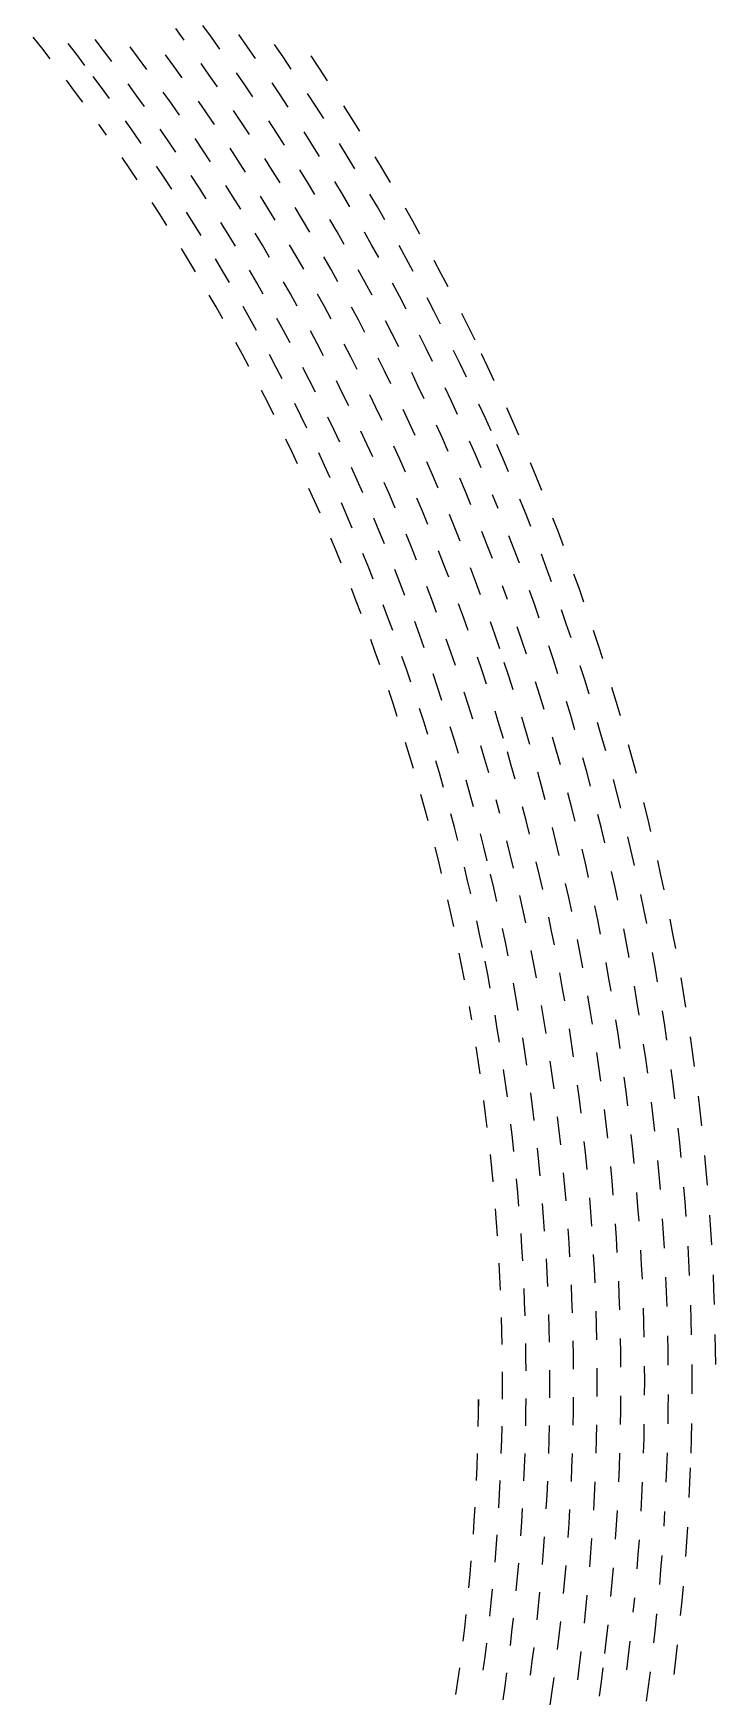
# Model space of a CAD drawing. Header units: metres. Extents: x -298 to 300, y -298 to 299.
# Drawn here: x 213.9 to 300, y -40 to 169.8 of the extents above; entities that cross this region are included whole.
import ezdxf

# ---------------------------------------------------------------- set-up
doc = ezdxf.new("R2010")
doc.units = ezdxf.units.M

msp = doc.modelspace()

# ---------------------------------------------------------------- linework, layer by layer
for p, q in [((232.9608, 168.90965, -692.8203), (231.89262, 170.36815, -692.8203)), ((236.38792, 169.27434, -692.8203), (235.31737, 170.75438, -692.8203)), ((214.96727, 167.92339, -692.8203), (213.90575, 169.26878, -692.8203)), ((216.02037, 166.5714, -692.8203), (214.96727, 167.92339, -692.8203)), ((219.38145, 167.10722, -692.8203), (218.32494, 168.48033, -692.8203)), ((222.75633, 167.60912, -692.8203), (221.69664, 169.0034, -692.8203)), ((227.1986, 166.65459, -692.8203), (226.14476, 168.07689, -692.8203)), ((237.4492, 167.78758, -692.8203), (236.38792, 169.27434, -692.8203)), ((240.8908, 168.09581, -692.8203), (239.82756, 169.60417, -692.8203)), ((241.94456, 166.5808, -692.8203), (240.8908, 168.09581, -692.8203)), ((245.4138, 166.81169, -692.8203), (244.35838, 168.34862, -692.8203)), ((220.42937, 165.72746, -692.8203), (219.38145, 167.10722, -692.8203)), ((223.80736, 166.20811, -692.8203), (222.75633, 167.60912, -692.8203)), ((228.24352, 165.2257, -692.8203), (227.1986, 166.65459, -692.8203)), ((231.65031, 165.61644, -692.8203), (230.60289, 167.06676, -692.8203)), ((236.11009, 164.49431, -692.8203), (235.06956, 165.9727, -692.8203)), ((246.45946, 165.26811, -692.8203), (245.4138, 166.81169, -692.8203)), ((250.00157, 165.35033, -692.8203), (248.9553, 166.91612, -692.8203)), ((219.12846, 162.47594, -692.8203), (218.101, 163.84758, -692.8203)), ((222.49913, 162.94829, -692.8203), (221.46861, 164.34111, -692.8203)), ((232.68864, 164.15953, -692.8203), (231.65031, 165.61644, -692.8203)), ((237.14134, 163.00938, -692.8203), (236.11009, 164.49431, -692.8203)), ((240.57658, 163.28777, -692.8203), (239.5435, 164.7943, -692.8203)), ((251.03795, 163.77794, -692.8203), (250.00157, 165.35033, -692.8203)), ((220.14726, 161.09782, -692.8203), (219.12846, 162.47594, -692.8203)), ((223.52086, 161.54893, -692.8203), (222.49913, 162.94829, -692.8203)), ((226.90733, 161.9658, -692.8203), (225.88286, 163.3864, -692.8203)), ((227.92278, 160.5388, -692.8203), (226.90733, 161.9658, -692.8203)), ((231.3242, 160.89989, -692.8203), (230.30638, 162.34825, -692.8203)), ((241.60014, 161.77477, -692.8203), (240.57658, 163.28777, -692.8203)), ((245.04851, 161.99632, -692.8203), (244.02342, 163.53099, -692.8203)), ((246.06383, 160.45525, -692.8203), (245.04851, 161.99632, -692.8203)), ((249.53813, 160.59837, -692.8203), (248.52171, 162.16142, -692.8203)), ((232.333, 159.44511, -692.8203), (231.3242, 160.89989, -692.8203)), ((235.74852, 159.75005, -692.8203), (234.73778, 161.2263, -692.8203)), ((236.74998, 158.2675, -692.8203), (235.74852, 159.75005, -692.8203)), ((240.17882, 158.5161, -692.8203), (239.1757, 160.02019, -692.8203)), ((250.54472, 159.02898, -692.8203), (249.53813, 160.59837, -692.8203)), ((254.08775, 159.02214, -692.8203), (253.0811, 160.61382, -692.8203)), ((223.1516, 156.9254, -692.8203), (222.15892, 158.3225, -692.8203)), ((226.53307, 157.31285, -692.8203), (225.53783, 158.73119, -692.8203)), ((230.91527, 156.21977, -692.8203), (229.92686, 157.66576, -692.8203)), ((241.17241, 157.00566, -692.8203), (240.17882, 158.5161, -692.8203)), ((244.61363, 157.19756, -692.8203), (243.6187, 158.7296, -692.8203)), ((249.05174, 155.79405, -692.8203), (248.06554, 157.35405, -692.8203)), ((255.08434, 157.42418, -692.8203), (254.08775, 159.02214, -692.8203)), ((227.5194, 155.88817, -692.8203), (226.53307, 157.31285, -692.8203)), ((231.89464, 154.76762, -692.8203), (230.91527, 156.21977, -692.8203)), ((235.30412, 155.04308, -692.8203), (234.32298, 156.51665, -692.8203)), ((239.69823, 153.78233, -692.8203), (238.72484, 155.28355, -692.8203)), ((245.59886, 155.65929, -692.8203), (244.61363, 157.19756, -692.8203)), ((250.02812, 154.22789, -692.8203), (249.05174, 155.79405, -692.8203)), ((253.50523, 154.28313, -692.8203), (252.5283, 155.87126, -692.8203)), ((226.07683, 152.69688, -692.8203), (225.11058, 154.11253, -692.8203)), ((236.27605, 153.56334, -692.8203), (235.30412, 155.04308, -692.8203)), ((240.6621, 152.27495, -692.8203), (239.69823, 153.78233, -692.8203)), ((244.09612, 152.43724, -692.8203), (243.13109, 153.96617, -692.8203)), ((254.47209, 152.68883, -692.8203), (253.50523, 154.28313, -692.8203)), ((258.0138, 152.593, -692.8203), (257.04742, 154.20958, -692.8203)), ((227.03416, 151.27525, -692.8203), (226.07683, 152.69688, -692.8203)), ((230.4243, 151.5775, -692.8203), (229.46501, 153.0205, -692.8203)), ((231.37456, 150.12852, -692.8203), (230.4243, 151.5775, -692.8203)), ((234.77776, 150.37462, -692.8203), (233.82591, 151.84496, -692.8203)), ((245.0515, 150.90227, -692.8203), (244.09612, 152.43724, -692.8203)), ((248.4965, 151.00761, -692.8203), (247.54039, 152.56425, -692.8203)), ((252.89806, 149.4929, -692.8203), (251.95128, 151.07726, -692.8203)), ((258.96997, 150.97044, -692.8203), (258.0138, 152.593, -692.8203)), ((235.72038, 148.89824, -692.8203), (234.77776, 150.37462, -692.8203)), ((239.13573, 149.08781, -692.8203), (238.19188, 150.58568, -692.8203)), ((240.07018, 147.58409, -692.8203), (239.13573, 149.08781, -692.8203)), ((243.49681, 147.7169, -692.8203), (242.56145, 149.24223, -692.8203)), ((249.44286, 149.44499, -692.8203), (248.4965, 151.00761, -692.8203)), ((253.83476, 147.90263, -692.8203), (252.89806, 149.4929, -692.8203)), ((257.3125, 147.86986, -692.8203), (256.3758, 149.48216, -692.8203)), ((229.85228, 146.97441, -692.8203), (228.92192, 148.41393, -692.8203)), ((230.77367, 145.52904, -692.8203), (229.85228, 146.97441, -692.8203)), ((234.1704, 145.74596, -692.8203), (233.24767, 147.21269, -692.8203)), ((244.42259, 146.18578, -692.8203), (243.49681, 147.7169, -692.8203)), ((247.8596, 146.2617, -692.8203), (246.93333, 147.81444, -692.8203)), ((258.239, 146.25175, -692.8203), (257.3125, 147.86986, -692.8203)), ((261.77716, 146.06706, -692.8203), (260.85168, 147.70738, -692.8203)), ((235.08397, 144.27348, -692.8203), (234.1704, 145.74596, -692.8203)), ((238.4923, 144.43394, -692.8203), (237.57768, 145.92784, -692.8203)), ((248.77617, 144.70311, -692.8203), (247.8596, 146.2617, -692.8203)), ((252.22276, 144.72179, -692.8203), (251.30602, 146.30199, -692.8203)), ((262.69232, 144.42088, -692.8203), (261.77716, 146.06706, -692.8203)), ((239.39757, 142.93425, -692.8203), (238.4923, 144.43394, -692.8203)), ((242.81664, 143.03795, -692.8203), (241.91069, 144.55907, -692.8203)), ((243.71306, 141.5111, -692.8203), (242.81664, 143.03795, -692.8203)), ((247.14195, 141.55772, -692.8203), (246.24522, 143.10612, -692.8203)), ((253.12956, 143.13579, -692.8203), (252.22276, 144.72179, -692.8203)), ((256.58496, 143.09679, -692.8203), (255.67827, 144.70451, -692.8203)), ((257.48145, 141.48338, -692.8203), (256.58496, 143.09679, -692.8203)), ((260.95752, 141.36278, -692.8203), (260.06165, 142.99815, -692.8203)), ((233.48302, 141.15855, -692.8203), (232.58904, 142.62108, -692.8203)), ((234.36772, 139.69048, -692.8203), (233.48302, 141.15855, -692.8203)), ((237.7689, 139.82188, -692.8203), (236.88322, 141.31139, -692.8203)), ((248.02904, 140.00377, -692.8203), (247.14195, 141.55772, -692.8203)), ((251.4669, 139.99321, -692.8203), (250.57988, 141.56883, -692.8203)), ((261.8432, 139.72179, -692.8203), (260.95752, 141.36278, -692.8203)), ((265.3755, 139.44823, -692.8203), (264.49158, 141.11143, -692.8203)), ((238.64519, 138.32689, -692.8203), (237.7689, 139.82188, -692.8203)), ((242.05656, 138.40154, -692.8203), (241.17973, 139.91801, -692.8203)), ((252.3441, 138.41203, -692.8203), (251.4669, 139.99321, -692.8203)), ((255.79002, 138.34404, -692.8203), (254.91325, 139.94688, -692.8203)), ((266.24902, 137.77953, -692.8203), (265.3755, 139.44823, -692.8203)), ((236.96654, 135.2531, -692.8203), (236.10954, 136.73766, -692.8203)), ((242.92387, 136.8795, -692.8203), (242.05656, 138.40154, -692.8203)), ((246.34453, 136.8972, -692.8203), (245.47704, 138.44066, -692.8203)), ((247.20232, 135.34825, -692.8203), (246.34453, 136.8972, -692.8203)), ((250.6314, 135.3087, -692.8203), (249.77379, 136.87914, -692.8203)), ((256.65674, 136.7357, -692.8203), (255.79002, 138.34404, -692.8203)), ((260.11005, 136.60979, -692.8203), (259.24408, 138.23985, -692.8203)), ((260.96582, 134.97435, -692.8203), (260.11005, 136.60979, -692.8203)), ((264.43805, 134.7658, -692.8203), (263.5835, 136.4232, -692.8203)), ((237.81413, 133.76317, -692.8203), (236.96654, 135.2531, -692.8203)), ((241.21758, 133.809, -692.8203), (240.36961, 135.32036, -692.8203)), ((251.47911, 133.73277, -692.8203), (250.6314, 135.3087, -692.8203)), ((254.9157, 133.63579, -692.8203), (254.06847, 135.23326, -692.8203)), ((265.28223, 133.10301, -692.8203), (264.43805, 134.7658, -692.8203)), ((268.80652, 132.74083, -692.8203), (267.9646, 134.42577, -692.8203)), ((242.05608, 132.29234, -692.8203), (241.21758, 133.809, -692.8203)), ((245.46825, 132.28123, -692.8203), (244.62975, 133.81932, -692.8203)), ((246.2971, 130.73784, -692.8203), (245.46825, 132.28123, -692.8203)), ((249.71715, 130.66948, -692.8203), (248.88866, 132.23436, -692.8203)), ((255.75285, 132.033, -692.8203), (254.9157, 133.63579, -692.8203)), ((259.1961, 131.8784, -692.8203), (258.3598, 133.50279, -692.8203)), ((269.63788, 131.05064, -692.8203), (268.80652, 132.74083, -692.8203)), ((240.3007, 129.2617, -692.8203), (239.48125, 130.76738, -692.8203)), ((250.53575, 129.09941, -692.8203), (249.71715, 130.66948, -692.8203)), ((253.96275, 128.97362, -692.8203), (253.14482, 130.56523, -692.8203)), ((260.02216, 130.2487, -692.8203), (259.1961, 131.8784, -692.8203)), ((263.4712, 130.036, -692.8203), (262.64642, 131.68736, -692.8203)), ((241.11064, 127.75085, -692.8203), (240.3007, 129.2617, -692.8203)), ((244.5142, 127.71111, -692.8203), (243.70439, 129.24333, -692.8203)), ((254.77068, 127.376884, -692.8203), (253.96275, 128.97362, -692.8203)), ((258.20374, 127.193474, -692.8203), (257.39697, 128.81175, -692.8203)), ((264.28564, 128.3795, -692.8203), (263.4712, 130.036, -692.8203)), ((267.75183, 128.08324, -692.8203), (266.9391, 129.76164, -692.8203)), ((268.55396, 126.39965, -692.8203), (267.75183, 128.08324, -692.8203)), ((271.26868, 127.65472, -692.8203), (270.45862, 129.35521, -692.8203)), ((245.31432, 126.17382, -692.8203), (244.5142, 127.71111, -692.8203)), ((248.7252, 126.076836, -692.8203), (247.92558, 127.63561, -692.8203)), ((249.515, 124.513054, -692.8203), (248.7252, 126.076836, -692.8203)), ((252.9323, 124.358696, -692.8203), (252.14336, 125.94396, -692.8203)), ((259.00043, 125.57006, -692.8203), (258.20374, 127.193474, -692.8203)), ((262.43872, 125.32891, -692.8203), (261.6435, 126.97393, -692.8203)), ((272.06805, 125.94909, -692.8203), (271.26868, 127.65472, -692.8203)), ((243.48338, 123.1881, -692.8203), (242.70201, 124.71398, -692.8203)), ((253.71123, 122.768486, -692.8203), (252.9323, 124.358696, -692.8203)), ((257.13403, 122.55657, -692.8203), (256.35632, 124.16827, -692.8203)), ((263.22357, 123.67895, -692.8203), (262.43872, 125.32891, -692.8203)), ((266.66626, 123.37957, -692.8203), (265.88318, 125.0512, -692.8203)), ((244.25517, 121.65734, -692.8203), (243.48338, 123.1881, -692.8203)), ((247.65666, 121.532036, -692.8203), (246.8856, 123.08416, -692.8203)), ((257.9016, 120.93993, -692.8203), (257.13403, 122.55657, -692.8203)), ((261.32904, 120.67028, -692.8203), (260.5631, 122.308464, -692.8203)), ((267.43884, 121.70306, -692.8203), (266.66626, 123.37957, -692.8203)), ((270.89673, 121.31921, -692.8203), (270.12646, 123.01757, -692.8203)), ((274.40173, 120.80242, -692.8203), (273.63458, 122.52288, -692.8203)), ((248.41795, 119.97503, -692.8203), (247.65666, 121.532036, -692.8203)), ((251.82536, 119.79229, -692.8203), (251.06511, 121.37072, -692.8203)), ((252.57567, 118.2091, -692.8203), (251.82536, 119.79229, -692.8203)), ((262.08472, 119.027336, -692.8203), (261.32904, 120.67028, -692.8203)), ((265.51587, 118.69976, -692.8203), (264.7622, 120.36431, -692.8203)), ((271.6563, 119.61596, -692.8203), (270.89673, 121.31921, -692.8203)), ((275.15796, 119.0772, -692.8203), (274.40173, 120.80242, -692.8203)), ((246.51262, 117.03619, -692.8203), (245.76982, 118.58129, -692.8203)), ((255.98802, 117.968864, -692.8203), (255.23912, 119.57354, -692.8203)), ((256.7268, 116.35955, -692.8203), (255.98802, 117.968864, -692.8203)), ((260.1432, 116.06158, -692.8203), (259.40625, 117.692375, -692.8203)), ((266.25903, 117.03051, -692.8203), (265.51587, 118.69976, -692.8203)), ((269.6931, 116.64471, -692.8203), (268.95227, 118.33556, -692.8203)), ((273.14337, 116.195244, -692.8203), (272.4052, 117.90795, -692.8203)), ((247.24571, 115.48644, -692.8203), (246.51262, 117.03619, -692.8203)), ((250.64305, 115.27563, -692.8203), (249.91118, 116.84673, -692.8203)), ((260.86993, 114.42614, -692.8203), (260.1432, 116.06158, -692.8203)), ((264.28955, 114.070305, -692.8203), (263.56494, 115.72729, -692.8203)), ((270.42334, 114.94921, -692.8203), (269.6931, 116.64471, -692.8203)), ((273.87073, 114.47796, -692.8203), (273.14337, 116.195244, -692.8203)), ((277.36163, 113.873344, -692.8203), (276.63794, 115.6126, -692.8203)), ((251.36497, 113.69994, -692.8203), (250.64305, 115.27563, -692.8203)), ((254.76671, 113.43157, -692.8203), (254.04637, 115.02868, -692.8203)), ((255.47704, 111.82998, -692.8203), (254.76671, 113.43157, -692.8203)), ((265.00366, 112.40887, -692.8203), (264.28955, 114.070305, -692.8203)), ((268.42554, 111.99511, -692.8203), (267.71393, 113.67809, -692.8203)), ((278.07434, 112.12957, -692.8203), (277.36163, 113.873344, -692.8203)), ((249.3864, 110.80984, -692.8203), (248.6826, 112.37316, -692.8203)), ((258.88232, 111.50399, -692.8203), (258.17395, 113.12701, -692.8203)), ((259.58044, 109.87652, -692.8203), (258.88232, 111.50399, -692.8203)), ((269.1266, 110.30764, -692.8203), (268.42554, 111.99511, -692.8203)), ((272.54993, 109.83556, -692.8203), (271.8518, 111.54458, -692.8203)), ((250.08037, 109.24206, -692.8203), (249.3864, 110.80984, -692.8203)), ((253.4713, 108.945915, -692.8203), (252.77916, 110.534996, -692.8203)), ((262.98834, 109.49273, -692.8203), (262.29248, 111.141655, -692.8203)), ((263.6737, 107.8395, -692.8203), (262.98834, 109.49273, -692.8203)), ((275.98804, 109.299, -692.8203), (275.2931, 111.02975, -692.8203)), ((276.67206, 107.563896, -692.8203), (275.98804, 109.299, -692.8203)), ((254.15349, 107.35247, -692.8203), (253.4713, 108.945915, -692.8203)), ((257.5475, 106.99871, -692.8203), (256.86743, 108.61346, -692.8203)), ((258.21735, 105.37966, -692.8203), (257.5475, 106.99871, -692.8203)), ((267.08337, 107.39782, -692.8203), (266.40063, 109.07253, -692.8203)), ((267.75555, 105.718834, -692.8203), (267.08337, 107.39782, -692.8203)), ((280.1466, 106.87176, -692.8203), (279.46686, 108.628716, -692.8203)), ((252.10295, 104.51293, -692.8203), (251.43864, 106.09356, -692.8203)), ((261.61334, 104.96813, -692.8203), (260.94598, 106.60854, -692.8203)), ((262.2704, 103.3236, -692.8203), (261.61334, 104.96813, -692.8203)), ((271.16602, 105.21917, -692.8203), (270.49683, 106.91961, -692.8203)), ((271.82446, 103.51455, -692.8203), (271.16602, 105.21917, -692.8203)), ((274.57983, 104.68261, -692.8203), (273.91394, 106.40453, -692.8203)), ((280.8153, 105.11056, -692.8203), (280.1466, 106.87176, -692.8203)), ((252.75731, 102.928185, -692.8203), (252.10295, 104.51293, -692.8203)), ((256.13977, 102.54684, -692.8203), (255.48778, 104.152885, -692.8203)), ((265.6676, 102.85421, -692.8203), (265.01343, 104.520164, -692.8203)), ((266.31128, 101.1842, -692.8203), (265.6676, 102.85421, -692.8203)), ((275.23486, 102.956535, -692.8203), (274.57983, 104.68261, -692.8203)), ((278.65857, 102.33315, -692.8203), (278.00732, 104.080894, -692.8203)), ((256.78174, 100.9367, -692.8203), (256.13977, 102.54684, -692.8203)), ((260.16577, 100.49767, -692.8203), (259.5265, 102.12908, -692.8203)), ((269.70874, 100.65691, -692.8203), (269.06824, 102.34832, -692.8203)), ((279.29883, 100.58132, -692.8203), (278.65857, 102.33315, -692.8203)), ((282.75488, 99.80212, -692.8203), (282.1195, 101.575676, -692.8203)), ((254.6605, 98.14953, -692.8203), (254.03612, 99.74639, -692.8203)), ((260.7948, 98.862236, -692.8203), (260.16577, 100.49767, -692.8203)), ((264.17944, 98.36547, -692.8203), (263.55347, 100.02215, -692.8203)), ((270.33856, 98.96151, -692.8203), (269.70874, 100.65691, -692.8203)), ((273.73535, 98.37621, -692.8203), (273.10913, 100.09301, -692.8203)), ((277.13464, 97.75402, -692.8203), (276.51227, 99.49218, -692.8203)), ((283.37915, 98.02459, -692.8203), (282.75488, 99.80212, -692.8203)), ((255.27489, 96.54873, -692.8203), (254.6605, 98.14953, -692.8203)), ((258.64673, 96.08245, -692.8203), (258.03528, 97.70443, -692.8203)), ((264.79492, 96.70483, -692.8203), (264.17944, 98.36547, -692.8203)), ((268.17932, 96.1502, -692.8203), (267.56714, 97.832115, -692.8203)), ((277.7461, 96.011955, -692.8203), (277.13464, 97.75402, -692.8203)), ((281.15332, 95.302086, -692.8203), (280.54626, 97.06573, -692.8203)), ((259.24805, 94.4566, -692.8203), (258.64673, 96.08245, -692.8203)), ((262.62, 93.93261, -692.8203), (262.0219, 95.57964, -692.8203)), ((268.78088, 94.46444, -692.8203), (268.17932, 96.1502, -692.8203)), ((272.164, 93.85189, -692.8203), (271.56622, 95.55892, -692.8203)), ((275.5492, 93.20266, -692.8203), (274.95544, 94.93099, -692.8203)), ((281.7494, 93.53466, -692.8203), (281.15332, 95.302086, -692.8203)), ((285.18475, 92.66888, -692.8203), (284.59412, 94.45791, -692.8203)), ((257.0575, 91.72353, -692.8203), (256.4734, 93.335686, -692.8203)), ((263.20776, 92.28185, -692.8203), (262.62, 93.93261, -692.8203)), ((266.57886, 91.700096, -692.8203), (265.99463, 93.37206, -692.8203)), ((272.75104, 92.141106, -692.8203), (272.164, 93.85189, -692.8203)), ((276.13208, 91.470604, -692.8203), (275.5492, 93.20266, -692.8203)), ((279.5147, 90.763084, -692.8203), (278.93616, 92.51641, -692.8203)), ((285.76416, 90.87615, -692.8203), (285.18475, 92.66888, -692.8203)), ((257.63147, 90.10775, -692.8203), (257.0575, 91.72353, -692.8203)), ((260.9906, 89.556816, -692.8203), (260.41998, 91.19372, -692.8203)), ((267.15247, 90.02444, -692.8203), (266.57886, 91.700096, -692.8203)), ((270.52185, 89.38488, -692.8203), (269.95215, 91.08172, -692.8203)), ((273.89282, 88.70861, -692.8203), (273.32733, 90.42666, -692.8203)), ((280.0822, 89.00616, -692.8203), (279.5147, 90.763084, -692.8203)), ((261.55084, 87.91631, -692.8203), (260.9906, 89.556816, -692.8203)), ((264.90857, 87.3077, -692.8203), (264.35205, 88.96929, -692.8203)), ((271.0808, 87.68447, -692.8203), (270.52185, 89.38488, -692.8203)), ((274.44757, 86.98702, -692.8203), (273.89282, 88.70861, -692.8203)), ((283.4707, 88.21029, -692.8203), (282.90808, 89.9887, -692.8203)), ((284.02216, 86.42837, -692.8203), (283.4707, 88.21029, -692.8203)), ((259.29236, 85.23907, -692.8203), (258.7489, 86.86544, -692.8203)), ((265.45465, 85.6426, -692.8203), (264.90857, 87.3077, -692.8203)), ((268.81006, 84.97625, -692.8203), (268.26813, 86.66247, -692.8203)), ((277.81543, 86.25286, -692.8203), (277.26526, 87.99563, -692.8203)), ((278.3546, 84.506645, -692.8203), (277.81543, 86.25286, -692.8203)), ((287.4347, 85.476555, -692.8203), (286.88916, 87.27993, -692.8203)), ((259.82556, 83.60931, -692.8203), (259.29236, 85.23907, -692.8203)), ((263.16974, 82.97405, -692.8203), (262.6405, 84.62487, -692.8203)), ((269.34143, 83.286644, -692.8203), (268.81006, 84.97625, -692.8203)), ((272.69373, 82.56255, -692.8203), (272.16687, 84.27325, -692.8203)), ((281.71838, 83.71429, -692.8203), (281.18408, 85.48165, -692.8203)), ((287.96887, 83.66976, -692.8203), (287.4347, 85.476555, -692.8203)), ((263.68866, 81.31994, -692.8203), (263.16974, 82.97405, -692.8203)), ((267.03003, 80.62707, -692.8203), (266.51538, 82.30221, -692.8203)), ((273.20984, 80.848564, -692.8203), (272.69373, 82.56255, -692.8203)), ((276.0467, 81.80172, -692.8203), (275.52454, 83.5335, -692.8203)), ((282.24158, 81.943535, -692.8203), (281.71838, 83.71429, -692.8203)), ((285.60925, 81.06219, -692.8203), (285.09143, 82.85424, -692.8203)), ((261.3636, 78.70022, -692.8203), (260.8612, 80.339806, -692.8203)), ((267.53418, 78.94869, -692.8203), (267.03003, 80.62707, -692.8203)), ((270.87183, 78.19817, -692.8203), (270.3723, 79.897545, -692.8203)), ((276.55798, 80.06667, -692.8203), (276.0467, 81.80172, -692.8203)), ((279.90637, 79.24804, -692.8203), (279.40015, 81.00414, -692.8203)), ((286.11572, 79.2669, -692.8203), (285.60925, 81.06219, -692.8203)), ((289.5033, 78.22967, -692.8203), (289.00317, 80.04626, -692.8203)), ((261.8557, 77.05749, -692.8203), (261.3636, 78.70022, -692.8203)), ((265.18292, 76.33834, -692.8203), (264.69525, 78.00201, -692.8203)), ((271.3606, 76.49566, -692.8203), (270.87183, 78.19817, -692.8203)), ((274.20984, 77.41094, -692.8203), (273.7152, 79.13134, -692.8203)), ((280.4015, 77.48873, -692.8203), (279.90637, 79.24804, -692.8203)), ((283.7444, 76.61202, -692.8203), (283.25464, 78.39236, -692.8203)), ((289.99188, 76.409966, -692.8203), (289.5033, 78.22967, -692.8203)), ((265.66016, 74.67162, -692.8203), (265.18292, 76.33834, -692.8203)), ((268.98303, 73.89495, -692.8203), (268.51068, 75.58257, -692.8203)), ((274.6936, 75.68749, -692.8203), (274.20984, 77.41094, -692.8203)), ((278.02637, 74.84258, -692.8203), (277.54785, 76.58703, -692.8203)), ((284.2229, 74.828636, -692.8203), (283.7444, 76.61202, -692.8203)), ((287.5675, 73.86233, -692.8203), (287.09485, 75.66689, -692.8203)), ((263.27002, 72.11108, -692.8203), (262.8089, 73.76287, -692.8203)), ((269.44482, 72.20434, -692.8203), (268.98303, 73.89495, -692.8203)), ((278.49396, 73.095146, -692.8203), (278.02637, 74.84258, -692.8203)), ((281.82068, 72.19259, -692.8203), (281.3587, 73.96093, -692.8203)), ((288.02875, 72.0548, -692.8203), (287.5675, 73.86233, -692.8203)), ((263.7207, 70.45641, -692.8203), (263.27002, 72.11108, -692.8203)), ((272.76257, 71.37014, -692.8203), (272.30597, 73.0816, -692.8203)), ((276.07983, 70.49923, -692.8203), (275.6286, 72.23156, -692.8203)), ((282.27155, 70.42132, -692.8203), (281.82068, 72.19259, -692.8203)), ((291.38916, 70.93279, -692.8203), (290.9348, 72.76144, -692.8203)), ((267.0288, 69.65383, -692.8203), (266.58307, 71.32931, -692.8203)), ((267.464, 67.97558, -692.8203), (267.0288, 69.65383, -692.8203)), ((276.52014, 68.76409, -692.8203), (276.07983, 70.49923, -692.8203)), ((279.8307, 67.835625, -692.8203), (279.39612, 69.591606, -692.8203)), ((285.5913, 69.46081, -692.8203), (285.14642, 71.25298, -692.8203)), ((286.0249, 67.665886, -692.8203), (285.5913, 69.46081, -692.8203)), ((291.8319, 69.10131, -692.8203), (291.38916, 70.93279, -692.8203)), ((265.01025, 65.47582, -692.8203), (264.59082, 67.138725, -692.8203)), ((270.76636, 67.11556, -692.8203), (270.33655, 68.81463, -692.8203)), ((274.0678, 66.218925, -692.8203), (273.64355, 67.93871, -692.8203)), ((280.25415, 66.07693, -692.8203), (279.8307, 67.835625, -692.8203)), ((289.34424, 66.61523, -692.8203), (288.9171, 68.431175, -692.8203)), ((265.41925, 63.81029, -692.8203), (265.01025, 65.47582, -692.8203)), ((271.18555, 65.41384, -692.8203), (270.76636, 67.11556, -692.8203)), ((274.48132, 64.49645, -692.8203), (274.0678, 66.218925, -692.8203)), ((277.77557, 63.542377, -692.8203), (277.36804, 65.285576, -692.8203)), ((283.55725, 65.090965, -692.8203), (283.13977, 66.870445, -692.8203)), ((283.96338, 63.308857, -692.8203), (283.55725, 65.090965, -692.8203)), ((289.76, 64.79659, -692.8203), (289.34424, 66.61523, -692.8203)), ((293.09106, 63.590565, -692.8203), (292.68286, 65.43011, -692.8203)), ((268.70618, 62.924763, -692.8203), (268.30267, 64.610985, -692.8203)), ((271.99176, 62.002613, -692.8203), (271.594, 63.709522, -692.8203)), ((278.17218, 61.79665, -692.8203), (277.77557, 63.542377, -692.8203)), ((287.25806, 62.265186, -692.8203), (286.85828, 64.068016, -692.8203)), ((293.48767, 61.748432, -692.8203), (293.09106, 63.590565, -692.8203)), ((269.09906, 61.236042, -692.8203), (268.70618, 62.924763, -692.8203)), ((272.37878, 60.293232, -692.8203), (271.99176, 62.002613, -692.8203)), ((275.65674, 59.31383, -692.8203), (275.27576, 61.043842, -692.8203)), ((281.45837, 60.785236, -692.8203), (281.06805, 62.551655, -692.8203)), ((287.64636, 60.459858, -692.8203), (287.25806, 62.265186, -692.8203)), ((290.93848, 59.32546, -692.8203), (290.55707, 61.15166, -692.8203)), ((266.5833, 58.798664, -692.8203), (266.2058, 60.471638, -692.8203)), ((266.95032, 57.12331, -692.8203), (266.5833, 58.798664, -692.8203)), ((276.0268, 57.58144, -692.8203), (275.65674, 59.31383, -692.8203)), ((281.8376, 59.016376, -692.8203), (281.45837, 60.785236, -692.8203)), ((285.11475, 57.94765, -692.8203), (284.7422, 59.73714, -692.8203)), ((291.30835, 57.496906, -692.8203), (290.93848, 59.32546, -692.8203)), ((270.214, 56.155384, -692.8203), (269.85297, 57.851276, -692.8203)), ((273.4754, 55.150898, -692.8203), (273.1206, 56.8673, -692.8203)), ((279.29602, 56.54485, -692.8203), (278.93243, 58.29781, -692.8203)), ((285.47607, 56.15584, -692.8203), (285.11475, 57.94765, -692.8203)), ((288.7434, 55.02962, -692.8203), (288.38916, 56.842, -692.8203)), ((294.60803, 56.20757, -692.8203), (294.24622, 58.056873, -692.8203)), ((270.56433, 54.457233, -692.8203), (270.214, 56.155384, -692.8203)), ((273.81934, 53.43224, -692.8203), (273.4754, 55.150898, -692.8203)), ((279.64868, 54.7896, -692.8203), (279.29602, 56.54485, -692.8203)), ((282.90845, 53.69588, -692.8203), (282.56262, 55.471607, -692.8203)), ((289.08636, 53.215015, -692.8203), (288.7434, 55.02962, -692.8203)), ((294.95825, 54.356007, -692.8203), (294.60803, 56.20757, -692.8203)), ((267.98816, 52.08376, -692.8203), (267.65277, 53.765797, -692.8203)), ((271.23303, 51.054462, -692.8203), (270.90405, 52.756916, -692.8203)), ((277.07166, 52.370716, -692.8203), (276.73425, 54.10982, -692.8203)), ((283.2431, 51.917957, -692.8203), (282.90845, 53.69588, -692.8203)), ((286.49243, 50.76717, -692.8203), (286.16492, 52.56554, -692.8203)), ((292.34894, 51.99764, -692.8203), (292.01355, 53.832935, -692.8203)), ((268.313, 50.399647, -692.8203), (267.98816, 52.08376, -692.8203)), ((271.55127, 49.349964, -692.8203), (271.23303, 51.054462, -692.8203)), ((277.39807, 50.629505, -692.8203), (277.07166, 52.370716, -692.8203)), ((280.64026, 49.511005, -692.8203), (280.3208, 51.272633, -692.8203)), ((286.8086, 48.966755, -692.8203), (286.49243, 50.76717, -692.8203)), ((292.6728, 50.160297, -692.8203), (292.34894, 51.99764, -692.8203)), ((295.9391, 48.7885, -692.8203), (295.62378, 50.64638, -692.8203)), ((274.78644, 48.263752, -692.8203), (274.4749, 49.988605, -692.8203)), ((275.08716, 46.536945, -692.8203), (274.78644, 48.263752, -692.8203)), ((280.94873, 47.747395, -692.8203), (280.64026, 49.511005, -692.8203)), ((284.17993, 46.57201, -692.8203), (283.8789, 48.355976, -692.8203)), ((290.04663, 47.758717, -692.8203), (289.73798, 49.579517, -692.8203)), ((296.24268, 46.92864, -692.8203), (295.9391, 48.7885, -692.8203)), ((269.22388, 45.335407, -692.8203), (268.93085, 47.02538, -692.8203)), ((278.3117, 45.39394, -692.8203), (278.01813, 47.14104, -692.8203)), ((284.46985, 44.786182, -692.8203), (284.17993, 46.57201, -692.8203)), ((290.34387, 45.936024, -692.8203), (290.04663, 47.758717, -692.8203)), ((293.57495, 44.636402, -692.8203), (293.28577, 46.479603, -692.8203)), ((272.44183, 44.22481, -692.8203), (272.1557, 45.935047, -692.8203)), ((272.71716, 42.512745, -692.8203), (272.44183, 44.22481, -692.8203)), ((278.5943, 43.645008, -692.8203), (278.3117, 45.39394, -692.8203)), ((281.80737, 42.4453, -692.8203), (281.53223, 44.214466, -692.8203)), ((287.6892, 43.554035, -692.8203), (287.40704, 45.360126, -692.8203)), ((293.85254, 42.79143, -692.8203), (293.57495, 44.636402, -692.8203)), ((275.92407, 41.34554, -692.8203), (275.65594, 43.077778, -692.8203)), ((282.0714, 40.674427, -692.8203), (281.80737, 42.4453, -692.8203)), ((287.96008, 41.746174, -692.8203), (287.6892, 43.554035, -692.8203)), ((291.16675, 40.45708, -692.8203), (290.90393, 42.285114, -692.8203)), ((297.08325, 41.338, -692.8203), (296.81476, 43.203327, -692.8203)), ((270.03918, 40.25472, -692.8203), (269.77808, 41.95, -692.8203)), ((270.28967, 38.55782, -692.8203), (270.03918, 40.25472, -692.8203)), ((276.18127, 39.611652, -692.8203), (275.92407, 41.34554, -692.8203)), ((279.3761, 38.387928, -692.8203), (279.12653, 40.141926, -692.8203)), ((285.2721, 39.41817, -692.8203), (285.01593, 41.209187, -692.8203)), ((291.4181, 38.6274, -692.8203), (291.16675, 40.45708, -692.8203)), ((297.34003, 39.471058, -692.8203), (297.08325, 41.338, -692.8203)), ((273.47876, 37.366627, -692.8203), (273.23566, 39.083607, -692.8203)), ((279.6147, 36.632343, -692.8203), (279.3761, 38.387928, -692.8203)), ((285.5171, 37.625538, -692.8203), (285.2721, 39.41817, -692.8203)), ((288.70447, 36.312794, -692.8203), (288.4677, 38.125477, -692.8203)), ((294.6156, 37.246387, -692.8203), (294.3728, 39.096333, -692.8203)), ((273.71094, 35.64815, -692.8203), (273.47876, 37.366627, -692.8203)), ((276.88745, 34.400623, -692.8203), (276.66296, 36.13912, -692.8203)), ((282.79663, 35.352222, -692.8203), (282.56604, 37.127827, -692.8203)), ((288.9298, 34.498646, -692.8203), (288.70447, 36.312794, -692.8203)), ((294.84668, 35.394917, -692.8203), (294.6156, 37.246387, -692.8203)), ((298.03992, 33.86083, -692.8203), (297.81836, 35.73238, -692.8203)), ((270.9771, 33.458027, -692.8203), (270.75867, 35.159412, -692.8203)), ((277.10107, 32.660755, -692.8203), (276.88745, 34.400623, -692.8203)), ((283.0161, 33.575214, -692.8203), (282.79663, 35.352222, -692.8203)), ((286.1842, 32.23882, -692.8203), (285.97314, 34.035816, -692.8203)), ((292.1031, 33.129322, -692.8203), (291.8863, 34.96346, -692.8203)), ((298.2497, 31.987936, -692.8203), (298.03992, 33.86083, -692.8203)), ((271.18488, 31.7553, -692.8203), (270.9771, 33.458027, -692.8203)), ((274.34296, 30.484274, -692.8203), (274.14313, 32.206898, -692.8203)), ((280.26416, 31.357046, -692.8203), (280.05872, 33.11687, -692.8203)), ((286.38403, 30.440542, -692.8203), (286.1842, 32.23882, -692.8203)), ((292.30835, 31.293814, -692.8203), (292.1031, 33.129322, -692.8203)), ((295.4702, 29.832235, -692.8203), (295.27405, 31.687796, -692.8203)), ((274.53198, 28.760427, -692.8203), (274.34296, 30.484274, -692.8203)), ((280.45856, 29.595968, -692.8203), (280.26416, 31.357046, -692.8203)), ((283.6073, 28.236227, -692.8203), (283.4214, 30.017141, -692.8203)), ((289.53748, 29.048056, -692.8203), (289.3463, 30.866201, -692.8203)), ((295.65472, 27.975485, -692.8203), (295.4702, 29.832235, -692.8203)), ((271.7439, 26.639608, -692.8203), (271.5683, 28.345999, -692.8203)), ((277.67615, 27.433432, -692.8203), (277.49542, 29.177084, -692.8203)), ((277.84595, 25.68865, -692.8203), (277.67615, 27.433432, -692.8203)), ((283.78204, 26.454184, -692.8203), (283.6073, 28.236227, -692.8203)), ((289.71716, 27.22872, -692.8203), (289.53748, 29.048056, -692.8203)), ((292.85498, 25.78002, -692.8203), (292.68433, 27.6191, -692.8203)), ((298.80835, 26.361685, -692.8203), (298.6339, 28.238272, -692.8203)), ((271.9088, 24.93212, -692.8203), (271.7439, 26.639608, -692.8203)), ((275.03406, 23.582083, -692.8203), (274.87756, 25.309256, -692.8203)), ((280.97534, 24.305807, -692.8203), (280.81415, 26.070272, -692.8203)), ((286.91565, 25.038534, -692.8203), (286.74976, 26.840322, -692.8203)), ((293.01416, 23.93987, -692.8203), (292.85498, 25.78002, -692.8203)), ((298.97107, 24.484, -692.8203), (298.80835, 26.361685, -692.8203)), ((275.1797, 21.853933, -692.8203), (275.03406, 23.582083, -692.8203)), ((281.12537, 22.540335, -692.8203), (280.97534, 24.305807, -692.8203)), ((287.0702, 23.235739, -692.8203), (286.91565, 25.038534, -692.8203)), ((290.18762, 21.764364, -692.8203), (290.04224, 23.586813, -692.8203)), ((296.1383, 22.398672, -692.8203), (295.98877, 24.258627, -692.8203)), ((272.33923, 19.803762, -692.8203), (272.20654, 21.51412, -692.8203)), ((278.28955, 20.448294, -692.8203), (278.15265, 22.196005, -692.8203)), ((284.239, 21.101797, -692.8203), (284.0979, 22.886892, -692.8203)), ((284.3689, 19.315847, -692.8203), (284.239, 21.101797, -692.8203)), ((290.3216, 19.94103, -692.8203), (290.18762, 21.764364, -692.8203)), ((296.27606, 20.537802, -692.8203), (296.1383, 22.398672, -692.8203)), ((272.46118, 18.092611, -692.8203), (272.33923, 19.803762, -692.8203)), ((278.4154, 18.699697, -692.8203), (278.28955, 20.448294, -692.8203)), ((281.50903, 17.238607, -692.8203), (281.3922, 19.006643, -692.8203)), ((287.46588, 17.821829, -692.8203), (287.34534, 19.62731, -692.8203)), ((293.422, 18.41384, -692.8203), (293.2976, 20.256704, -692.8203)), ((299.38818, 18.845266, -692.8203), (299.26093, 20.725729, -692.8203)), ((275.5515, 16.664389, -692.8203), (275.43842, 18.39504, -692.8203)), ((281.61475, 15.469839, -692.8203), (281.50903, 17.238607, -692.8203)), ((287.57513, 16.015646, -692.8203), (287.46588, 17.821829, -692.8203)), ((293.53485, 16.570211, -692.8203), (293.422, 18.41384, -692.8203)), ((296.61932, 14.950369, -692.8203), (296.5166, 16.813559, -692.8203)), ((299.5036, 16.96404, -692.8203), (299.38818, 18.845266, -692.8203)), ((275.6537, 14.933065, -692.8203), (275.5515, 16.664389, -692.8203)), ((278.72717, 13.449636, -692.8203), (278.63428, 15.200308, -692.8203)), ((284.69116, 13.953451, -692.8203), (284.59497, 15.741598, -692.8203)), ((290.6546, 14.46633, -692.8203), (290.55505, 16.291922, -692.8203)), ((296.71033, 13.086538, -692.8203), (296.61932, 14.950369, -692.8203)), ((272.76257, 12.954855, -692.8203), (272.67285, 14.668081, -692.8203)), ((272.8415, 11.241079, -692.8203), (272.76257, 12.954855, -692.8203)), ((278.80908, 11.698385, -692.8203), (278.72717, 13.449636, -692.8203)), ((284.77618, 12.164724, -692.8203), (284.69116, 13.953451, -692.8203)), ((290.74268, 12.640127, -692.8203), (290.6546, 14.46633, -692.8203)), ((293.80383, 11.035452, -692.8203), (293.72577, 12.880941, -692.8203)), ((299.77893, 11.316366, -692.8203), (299.69897, 13.199514, -692.8203)), ((275.8949, 9.735586, -692.8203), (275.82538, 11.468588, -692.8203)), ((281.865, 10.159933, -692.8203), (281.79272, 11.93041, -692.8203)), ((287.83466, 10.593313, -692.8203), (287.75952, 12.401297, -692.8203)), ((287.89844, 8.784842, -692.8203), (287.83466, 10.593313, -692.8203)), ((293.87024, 9.189505, -692.8203), (293.80383, 11.035452, -692.8203)), ((299.84705, 9.43276, -692.8203), (299.77893, 11.316366, -692.8203)), ((275.95355, 8.002157, -692.8203), (275.8949, 9.735586, -692.8203)), ((281.92627, 8.388967, -692.8203), (281.865, 10.159933, -692.8203)), ((284.96362, 6.795706, -692.8203), (284.9124, 8.585775, -692.8203)), ((290.9381, 7.15859, -692.8203), (290.8844, 8.986166, -692.8203)), ((296.9131, 7.491995, -692.8203), (296.85718, 9.35729, -692.8203)), ((273.01367, 6.097158, -692.8203), (272.96704, 7.812155, -692.8203)), ((278.9889, 6.441885, -692.8203), (278.93994, 8.194448, -692.8203)), ((279.02673, 4.689047, -692.8203), (278.9889, 6.441885, -692.8203)), ((285.00366, 5.005331, -692.8203), (284.96362, 6.795706, -692.8203)), ((290.98022, 5.330648, -692.8203), (290.9381, 7.15859, -692.8203)), ((296.9572, 5.626394, -692.8203), (296.9131, 7.491995, -692.8203)), ((273.04956, 4.381857, -692.8203), (273.01367, 6.097158, -692.8203)), ((276.06415, 2.800039, -692.8203), (276.0382, 4.534323, -692.8203)), ((282.0431, 3.07424, -692.8203), (282.01526, 4.84606, -692.8203)), ((288.02173, 3.357473, -692.8203), (287.99194, 5.166861, -692.8203)), ((294.00006, 3.649496, -692.8203), (293.96838, 5.49645, -692.8203)), ((299.98035, 3.779745, -692.8203), (299.94775, 5.664358, -692.8203)), ((276.07922, 1.065603, -692.8203), (276.06415, 2.800039, -692.8203)), ((282.0597, 1.302236, -692.8203), (282.0431, 3.07424, -692.8203)), ((288.04004, 1.547903, -692.8203), (288.02173, 3.357473, -692.8203)), ((294.02014, 1.802389, -692.8203), (294.00006, 3.649496, -692.8203)), ((300.0011, 1.894918, -692.8203), (299.98035, 3.779745, -692.8203)), ((273.0924, -0.764994, -692.8203), (273.08887, 0.950704, -692.8203)), ((279.07434, -0.570505, -692.8203), (279.06946, 1.182791, -692.8203)), ((285.05615, -0.366923, -692.8203), (285.04993, 1.42394, -692.8203)), ((291.03778, -0.154307, -692.8203), (291.0301, 1.674154, -692.8203)), ((297.0193, 0.028311, -692.8203), (297.0103, 1.894491, -692.8203)), ((297.01648, -1.83787, -692.8203), (297.0193, 0.028311, -692.8203)), ((273.08514, -2.480723, -692.8203), (273.0924, -0.764994, -692.8203)), ((279.06818, -2.323801, -692.8203), (279.07434, -0.570505, -692.8203)), ((285.05115, -2.157816, -692.8203), (285.05615, -0.366923, -692.8203)), ((288.02686, -3.881083, -692.8203), (288.0426, -2.071421, -692.8203)), ((291.03406, -1.982767, -692.8203), (291.03778, -0.154307, -692.8203)), ((294.01062, -3.739359, -692.8203), (294.0254, -1.89213, -692.8203)), ((270.07513, -4.252665, -692.8203), (270.09363, -2.555796, -692.8203)), ((270.08514, -4.242664, -692.8203), (270.10364, -2.545796, -692.8203)), ((276.03052, -5.872202, -692.8203), (276.05908, -4.137857, -692.8203)), ((276.05908, -4.137857, -692.8203), (276.07666, -2.403391, -692.8203)), ((282.01514, -5.785929, -692.8203), (282.04297, -4.013987, -692.8203)), ((282.04297, -4.013987, -692.8203), (282.0597, -2.241953, -692.8203)), ((287.99963, -5.690592, -692.8203), (288.02686, -3.881083, -692.8203)), ((293.98425, -5.586466, -692.8203), (294.01062, -3.739359, -692.8203)), ((270.04602, -5.949411, -692.8203), (270.07513, -4.252665, -692.8203)), ((272.99866, -7.627268, -692.8203), (273.03827, -5.911936, -692.8203)), ((278.98364, -7.583139, -692.8203), (279.02283, -5.83021, -692.8203)), ((284.96863, -7.529947, -692.8203), (285.0074, -5.739389, -692.8203)), ((290.95374, -7.467661, -692.8203), (290.99194, -5.639536, -692.8203)), ((296.93787, -7.435984, -692.8203), (296.97583, -5.570108, -692.8203)), ((272.94824, -9.342356, -692.8203), (272.99866, -7.627268, -692.8203)), ((278.93335, -9.335825, -692.8203), (278.98364, -7.583139, -692.8203)), ((284.91858, -9.3202, -692.8203), (284.96863, -7.529947, -692.8203)), ((290.904, -9.295542, -692.8203), (290.95374, -7.467661, -692.8203)), ((296.88824, -9.301584, -692.8203), (296.93787, -7.435984, -692.8203)), ((269.89465, -11.038156, -692.8203), (269.9558, -9.342203, -692.8203)), ((275.87964, -11.07374, -692.8203), (275.9408, -9.340219, -692.8203)), ((281.86475, -11.10029, -692.8203), (281.92603, -9.329142, -692.8203)), ((287.85004, -11.117746, -692.8203), (287.91125, -9.309, -692.8203)), ((293.83557, -11.126444, -692.8203), (293.89673, -9.2801, -692.8203)), ((269.82294, -12.733713, -692.8203), (269.89465, -11.038156, -692.8203)), ((275.8075, -12.806894, -692.8203), (275.87964, -11.07374, -692.8203)), ((281.79236, -12.871042, -692.8203), (281.86475, -11.10029, -692.8203)), ((287.77747, -12.926096, -692.8203), (287.85004, -11.117746, -692.8203)), ((293.76276, -12.972391, -692.8203), (293.83557, -11.126444, -692.8203)), ((296.75378, -13.031748, -692.8203), (296.8269, -11.16688, -692.8203)), ((272.63904, -16.198648, -692.8203), (272.73248, -14.4853, -692.8203)), ((272.73248, -14.4853, -692.8203), (272.8152, -12.771433, -692.8203)), ((278.62244, -16.342508, -692.8203), (278.71667, -14.591562, -692.8203)), ((278.71667, -14.591562, -692.8203), (278.79993, -12.840097, -692.8203)), ((284.7011, -14.688761, -692.8203), (284.78485, -12.899698, -692.8203)), ((290.6859, -14.776926, -692.8203), (290.77008, -12.950235, -692.8203)), ((296.66895, -14.896158, -692.8203), (296.75378, -13.031748, -692.8203)), ((269.54382, -17.81727, -692.8203), (269.64746, -16.123331, -692.8203)), ((275.52588, -18.003244, -692.8203), (275.6306, -16.271708, -692.8203)), ((281.50848, -18.180155, -692.8203), (281.61426, -16.41105, -692.8203)), ((284.60614, -16.477304, -692.8203), (284.7011, -14.688761, -692.8203)), ((287.49146, -18.348032, -692.8203), (287.59814, -16.5413, -692.8203)), ((290.5902, -16.603037, -692.8203), (290.6859, -14.776926, -692.8203)), ((293.47485, -18.50709, -692.8203), (293.5824, -16.66279, -692.8203)), ((269.42944, -19.510569, -692.8203), (269.54382, -17.81727, -692.8203)), ((275.41028, -19.73411, -692.8203), (275.52588, -18.003244, -692.8203)), ((281.3916, -19.948587, -692.8203), (281.50848, -18.180155, -692.8203)), ((287.3734, -20.154032, -692.8203), (287.49146, -18.348032, -692.8203)), ((296.34424, -20.485788, -692.8203), (296.46423, -18.62324, -692.8203)), ((272.29407, -21.334787, -692.8203), (272.4198, -19.623453, -692.8203)), ((278.27368, -21.59138, -692.8203), (278.40088, -19.842478, -692.8203)), ((284.25378, -21.838938, -692.8203), (284.38245, -20.052439, -692.8203)), ((290.2345, -22.077433, -692.8203), (290.3645, -20.253366, -692.8203)), ((296.2126, -22.347544, -692.8203), (296.34424, -20.485788, -692.8203)), ((269.02258, -24.585733, -692.8203), (269.16882, -22.894846, -692.8203)), ((272.15753, -23.045328, -692.8203), (272.29407, -21.334787, -692.8203)), ((278.13544, -23.339487, -692.8203), (278.27368, -21.59138, -692.8203)), ((284.1139, -23.624582, -692.8203), (284.25378, -21.838938, -692.8203)), ((290.09296, -23.900644, -692.8203), (290.2345, -22.077433, -692.8203)), ((293.08264, -24.035563, -692.8203), (293.22498, -22.193552, -692.8203)), ((268.86572, -26.275675, -692.8203), (269.02258, -24.585733, -692.8203)), ((274.8391, -26.649454, -692.8203), (274.99817, -24.921976, -692.8203)), ((274.99817, -24.921976, -692.8203), (275.14642, -23.193521, -692.8203)), ((280.97437, -25.249155, -692.8203), (281.12457, -23.483164, -692.8203)), ((286.9513, -25.56727, -692.8203), (287.10333, -23.763742, -692.8203)), ((292.92883, -25.876657, -692.8203), (293.08264, -24.035563, -692.8203)), ((271.6836, -28.171396, -692.8203), (271.8523, -26.463694, -692.8203)), ((277.6549, -28.578165, -692.8203), (277.82605, -26.832926, -692.8203)), ((280.8131, -27.01417, -692.8203), (280.97437, -25.249155, -692.8203)), ((283.6269, -28.9759, -692.8203), (283.8004, -27.193125, -692.8203)), ((286.7879, -27.369852, -692.8203), (286.9513, -25.56727, -692.8203)), ((295.7475, -27.92747, -692.8203), (295.91418, -26.06846, -692.8203)), ((271.50415, -29.87803, -692.8203), (271.6836, -28.171396, -692.8203)), ((277.47278, -30.322306, -692.8203), (277.6549, -28.578165, -692.8203)), ((283.44214, -30.757547, -692.8203), (283.6269, -28.9759, -692.8203)), ((289.59973, -29.364573, -692.8203), (289.7755, -27.54429, -692.8203)), ((295.5691, -29.78541, -692.8203), (295.7475, -27.92747, -692.8203)), ((268.1322, -33.024822, -692.8203), (268.33148, -31.339273, -692.8203)), ((268.33148, -31.339273, -692.8203), (268.52014, -29.652506, -692.8203)), ((274.29675, -31.82554, -692.8203), (274.48834, -30.101297, -692.8203)), ((280.26282, -32.302776, -692.8203), (280.4574, -30.541056, -692.8203)), ((286.22986, -32.771008, -692.8203), (286.4272, -30.97178, -692.8203)), ((292.1977, -33.23048, -692.8203), (292.39783, -31.393747, -692.8203)), ((292.39783, -31.393747, -692.8203), (292.5863, -29.555826, -692.8203)), ((270.9015, -34.990795, -692.8203), (271.1131, -33.287792, -692.8203)), ((274.09424, -33.548534, -692.8203), (274.29675, -31.82554, -692.8203)), ((280.05725, -34.063274, -692.8203), (280.26282, -32.302776, -692.8203)), ((286.02124, -34.56895, -692.8203), (286.22986, -32.771008, -692.8203)), ((289.00354, -34.81843, -692.8203), (289.21368, -33.00172, -692.8203)), ((294.96387, -35.352093, -692.8203), (295.17725, -33.497784, -692.8203)), ((270.6792, -36.692455, -692.8203), (270.9015, -34.990795, -692.8203)), ((276.63477, -37.28657, -692.8203), (276.86072, -35.547497, -692.8203)), ((276.86072, -35.547497, -692.8203), (277.07568, -33.80702, -692.8203)), ((282.8208, -36.095135, -692.8203), (283.03912, -34.31724, -692.8203)), ((288.78198, -36.6338, -692.8203), (289.00354, -34.81843, -692.8203)), ((294.73883, -37.20503, -692.8203), (294.96387, -35.352093, -692.8203)), ((267.47083, -38.07359, -692.8203), (267.7019, -36.39204, -692.8203)), ((273.422, -38.709606, -692.8203), (273.65686, -36.990643, -692.8203)), ((279.37427, -39.33659, -692.8203), (279.6129, -37.580242, -692.8203)), ((282.59143, -37.871655, -692.8203), (282.8208, -36.095135, -692.8203)), ((285.57007, -38.16084, -692.8203), (285.80127, -36.365612, -692.8203)), ((291.5282, -38.732708, -692.8203), (291.76288, -36.900005, -692.8203)), ((267.22925, -39.753674, -692.8203), (267.47083, -38.07359, -692.8203)), ((273.17627, -40.427044, -692.8203), (273.422, -38.709606, -692.8203)), ((279.12445, -41.091442, -692.8203), (279.37427, -39.33659, -692.8203)), ((285.32758, -39.9546, -692.8203), (285.57007, -38.16084, -692.8203)), ((291.28198, -40.563885, -692.8203), (291.5282, -38.732708, -692.8203))]:
    msp.add_line(p, q)

doc.saveas('drawing.dxf')
